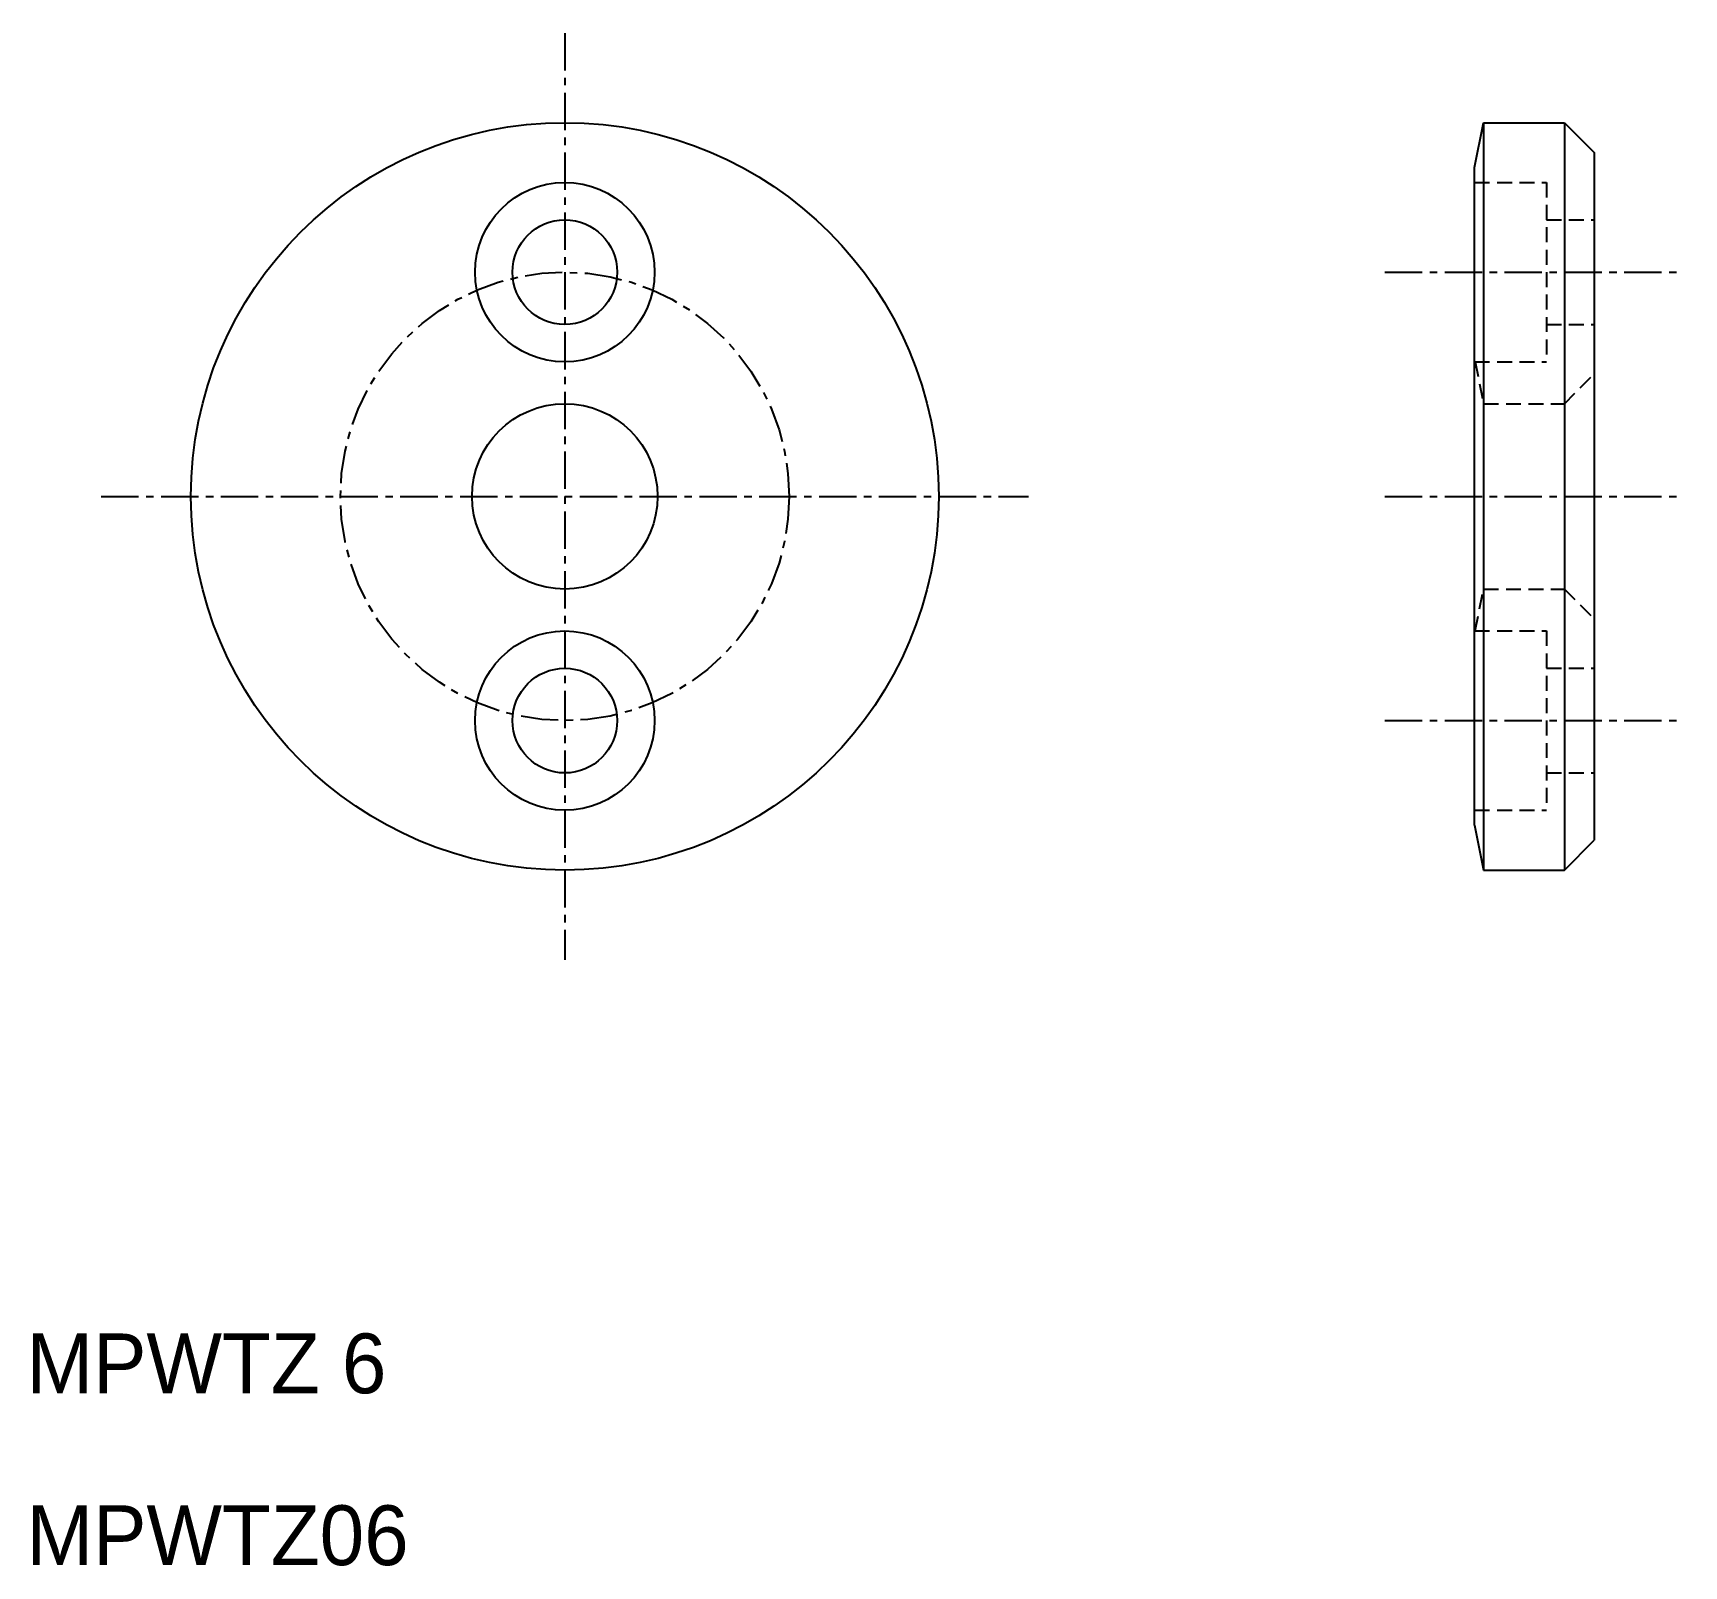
# Model space of a CAD drawing. Extents: x 102.1 to 157.3, y 71.4 to 122.7.
import ezdxf

# ---------------------------------------------------------------- set-up
doc = ezdxf.new("R2010")
doc.units = 0
doc.linetypes.add('CENTER', pattern=[2, 1.25, -0.25, 0.25, -0.25])
doc.linetypes.add('DASHED', pattern=[0.75, 0.5, -0.25])
doc.layers.get('0').update_dxf_attribs({"linetype": 'CONTINUOUS'})
doc.layers.add('CENTER', color=1, linetype='CENTER')

msp = doc.modelspace()

# ---------------------------------------------------------------- linework, layer by layer
at = {"color": 7, "linetype": 'CONTINUOUS'}
for p, q in [((150.341, 118.194), (150.641, 119.694)), ((150.641, 119.694), (150.641, 94.694)), ((150.641, 119.694), (153.341, 119.694)), ((153.341, 119.694), (153.341, 94.694)), ((153.341, 119.694), (154.341, 118.694)), ((154.341, 118.694), (154.341, 95.694)), ((150.341, 96.194), (150.341, 118.194)), ((150.341, 96.194), (150.641, 94.694)), ((153.341, 94.694), (154.341, 95.694)), ((150.641, 94.694), (153.341, 94.694))]:
    msp.add_line(p, q, dxfattribs=at)
at = {"color": 3, "linetype": 'DASHED'}
for p, q in [((150.341, 117.694), (152.741, 117.694)), ((150.341, 117.694), (152.741, 117.694)), ((152.741, 117.694), (152.741, 111.694)), ((152.741, 116.444), (154.341, 116.444)), ((152.741, 112.944), (154.341, 112.944)), ((150.341, 111.694), (152.741, 111.694)), ((150.361, 111.694), (150.641, 110.294)), ((153.341, 110.294), (154.341, 111.294)), ((150.641, 110.294), (150.641, 104.094)), ((150.641, 110.294), (153.341, 110.294)), ((153.341, 110.294), (153.341, 104.094)), ((150.361, 102.694), (150.641, 104.094)), ((150.641, 104.094), (153.341, 104.094)), ((153.341, 104.094), (154.341, 103.094)), ((150.341, 102.694), (152.741, 102.694)), ((150.341, 102.694), (152.741, 102.694)), ((152.741, 102.694), (152.741, 96.694)), ((152.741, 101.444), (154.341, 101.444)), ((152.741, 97.944), (154.341, 97.944)), ((150.341, 96.694), (152.741, 96.694))]:
    msp.add_line(p, q, dxfattribs=at)
at = {"color": 7, "linetype": 'CONTINUOUS'}
for centre, radius in [((119.921, 107.194), 12.5), ((119.921, 114.694), 3), ((119.921, 114.694), 1.75), ((119.921, 107.194), 3.1), ((119.921, 99.694), 3), ((119.921, 99.694), 1.75)]:
    msp.add_circle(centre, radius, dxfattribs=at)
at = {"layer": 'CENTER', "color": 1, "linetype": 'CENTER'}
for p, q in [((119.921, 122.694), (119.921, 91.694)), ((147.341, 114.694), (157.341, 114.694)), ((104.421, 107.194), (135.421, 107.194)), ((147.341, 107.194), (157.341, 107.194)), ((147.341, 99.694), (157.341, 99.694))]:
    msp.add_line(p, q, dxfattribs=at)
msp.add_circle((119.921, 107.194), 7.5, dxfattribs=at)

# ---------------------------------------------------------------- texts
at = {"color": 7, "linetype": 'CONTINUOUS'}
for s, p in [('MPWTZ 6', (101.921, 77.194)), ('MPWTZ06', (101.921, 71.446))]:
    msp.add_text(s, height=2, dxfattribs=at).set_placement(p)

doc.saveas('drawing.dxf')
